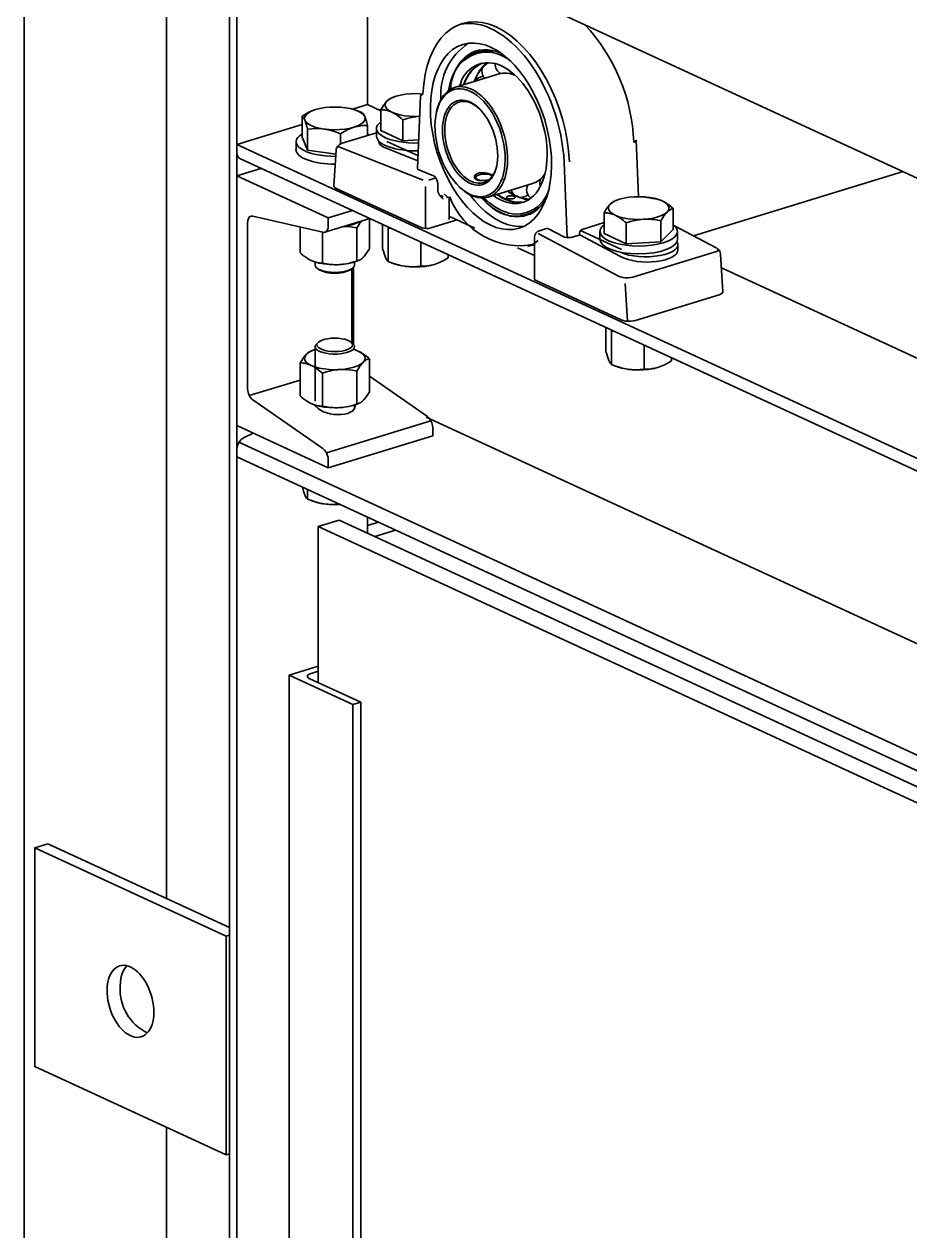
# Model space of a CAD drawing. Header units: millimetres. Extents: x -8400 to 8400, y -5940 to 5940.
# Drawn here: x 3358.5 to 3579.7, y 3245.5 to 3546.7 of the extents above; entities that cross this region are included whole.
import ezdxf

# ---------------------------------------------------------------- set-up
doc = ezdxf.new("R2010")
doc.units = ezdxf.units.MM
doc.layers.add('粗实线层', color=7, linetype='Continuous', lineweight=35)

msp = doc.modelspace()

# ---------------------------------------------------------------- linework, layer by layer
at = {"layer": '粗实线层', "linetype": 'Continuous', "lineweight": 35}
for points in [[(3358.493, 1285.787), (3358.493, 4866.968), (3391.124, 4876.938), (3444.236, 4852.438), (3440.497, 4851.295), (3444.236, 4852.438), (5462.492, 3921.43), (5515.604, 3896.93), (5482.974, 3886.961)], [(3444.236, 2019.891), (3444.236, 1271.256), (3411.605, 1261.286), (3411.605, 4842.468), (3410.313, 4843.064), (3409.946, 4843.293), (3409.764, 4843.552), (3409.781, 4843.819), (3409.997, 4844.074), (3410.394, 4844.296), (3432.959, 4853.718), (3433.439, 4854.012), (3433.607, 4854.352)], [(3409.747, 4843.663), (3409.747, 1262.481), (3409.893, 1262.163), (3410.313, 1261.883), (3411.605, 1261.286)], [(3394.038, 3739.247), (3394.038, 3328.418)], [(3442.557, 3572.405), (3902.669, 3360.158)], [(3444.236, 3571.606), (3444.236, 3526.617)], [(3472.237, 3540.308), (3470.235, 3539.192)], [(3468.189, 3531.573), (3468.715, 3532.84), (3469.342, 3533.976), (3470.063, 3534.968), (3470.871, 3535.807), (3471.758, 3536.485), (3472.715, 3536.993)], [(3468.289, 3531.604), (3468.827, 3532.867), (3469.466, 3533.996), (3470.201, 3534.977), (3471.023, 3535.802), (3471.925, 3536.462), (3472.896, 3536.949)], [(3474.284, 3537.093), (3473.254, 3536.242), (3472.34, 3535.166), (3471.555, 3533.88), (3470.909, 3532.404)], [(3477.107, 3534.298), (3466.002, 3530.906)], [(3473.127, 3536.278), (3472.248, 3535.115), (3471.507, 3533.811), (3470.967, 3532.562)], [(3481.07, 3533.973), (3480.041, 3534.324), (3479.029, 3534.497), (3478.047, 3534.488), (3477.106, 3534.298)], [(3450.802, 3528.531), (3450.305, 3528.342), (3449.908, 3528.155), (3449.714, 3528.035), (3449.518, 3527.896), (3449.32, 3527.734), (3449.122, 3527.55), (3449.073, 3527.5), (3449.023, 3527.449), (3448.998, 3527.423), (3448.973, 3527.396), (3448.948, 3527.37), (3448.923, 3527.342), (3448.824, 3527.232), (3448.726, 3527.115), (3448.53, 3526.869), (3448.335, 3526.604), (3447.948, 3526.025), (3447.565, 3525.388)], [(3457.402, 3523.73), (3456.085, 3523.694), (3454.772, 3523.745), (3453.502, 3523.88), (3452.314, 3524.097), (3451.244, 3524.387), (3450.325, 3524.742), (3449.584, 3525.152), (3449.044, 3525.605), (3448.722, 3526.085), (3448.627, 3526.579), (3448.761, 3527.072), (3449.122, 3527.55), (3449.698, 3527.995), (3450.471, 3528.397), (3451.419, 3528.742), (3452.511, 3529.02), (3453.715, 3529.222), (3454.995, 3529.344), (3456.553, 3529.377), (3458.096, 3529.289)], [(3458.094, 3529.237), (3457.642, 3529.014), (3457.473, 3528.724), (3456.689, 3510.697), (3456.783, 3510.5), (3457.069, 3510.331), (3460.688, 3508.901), (3461.028, 3508.686), (3461.337, 3508.33), (3461.584, 3507.869), (3461.743, 3507.351), (3461.798, 3506.831), (3461.798, 3505.445), (3461.8, 3505.345), (3461.806, 3505.246), (3461.816, 3505.15), (3461.83, 3505.056), (3461.846, 3504.963), (3461.866, 3504.872), (3461.878, 3504.827), (3461.89, 3504.783), (3461.903, 3504.739), (3461.916, 3504.695), (3461.979, 3504.527), (3462.05, 3504.369), (3462.131, 3504.219), (3462.22, 3504.077), (3462.268, 3504.01), (3462.317, 3503.943), (3462.367, 3503.878), (3462.419, 3503.815), (3462.526, 3503.693), (3462.637, 3503.576), (3462.751, 3503.464), (3462.867, 3503.355), (3462.926, 3503.301), (3462.985, 3503.248), (3463.014, 3503.222), (3463.044, 3503.195), (3463.059, 3503.182), (3463.074, 3503.169), (3463.089, 3503.155), (3463.103, 3503.142)], [(3429.295, 3520.502), (3429.124, 3521.16), (3428.951, 3521.761), (3428.864, 3522.036), (3428.777, 3522.294), (3428.733, 3522.415), (3428.688, 3522.532), (3428.678, 3522.56), (3428.667, 3522.588), (3428.656, 3522.616), (3428.644, 3522.643), (3428.622, 3522.697), (3428.6, 3522.75), (3428.505, 3523.244), (3428.639, 3523.737), (3429, 3524.213), (3429.576, 3524.659), (3430.349, 3525.061), (3431.296, 3525.406), (3430.867, 3525.264), (3430.44, 3525.102), (3430.013, 3524.919), (3429.588, 3524.717), (3429.376, 3524.608), (3429.164, 3524.496), (3429.058, 3524.438), (3428.952, 3524.379), (3428.846, 3524.319), (3428.741, 3524.258), (3428.321, 3524.007), (3427.905, 3523.743)], [(3430.68, 3525.196), (3430.648, 3525.183)], [(3431.296, 3525.406), (3432.389, 3525.684), (3433.594, 3525.887), (3434.874, 3526.008), (3436.19, 3526.044), (3437.503, 3525.993), (3438.773, 3525.858), (3439.961, 3525.642), (3441.031, 3525.352), (3441.95, 3524.996), (3442.691, 3524.586), (3443.231, 3524.133), (3443.553, 3523.653), (3443.649, 3523.159), (3443.514, 3522.666), (3443.153, 3522.189), (3442.577, 3521.743), (3441.804, 3521.342), (3440.857, 3520.996), (3441.287, 3521.117), (3441.72, 3521.216), (3441.774, 3521.227), (3441.828, 3521.238), (3441.882, 3521.248), (3441.936, 3521.258), (3442.043, 3521.277), (3442.151, 3521.294), (3442.365, 3521.325), (3442.577, 3521.352), (3443, 3521.39), (3443.42, 3521.41), (3443.835, 3521.415), (3444.248, 3521.406), (3444.077, 3522.065), (3443.904, 3522.666), (3443.817, 3522.941), (3443.73, 3523.198), (3443.642, 3523.435), (3443.553, 3523.653), (3443.531, 3523.704), (3443.509, 3523.753), (3443.498, 3523.778), (3443.487, 3523.802), (3443.476, 3523.826), (3443.465, 3523.848), (3443.421, 3523.938), (3443.377, 3524.021), (3443.289, 3524.173), (3443.202, 3524.303), (3443.029, 3524.507), (3442.859, 3524.646), (3442.012, 3524.99)], [(3440.497, 3525.51), (3444.236, 3526.652), (3447.579, 3525.11)], [(3442.013, 3524.99), (3441.473, 3525.196)], [(3453.085, 3517.62), (3447.565, 3520.166), (3447.565, 3525.388), (3447.903, 3525.369), (3448.245, 3525.335), (3448.331, 3525.324), (3448.418, 3525.311), (3448.503, 3525.298), (3448.589, 3525.284), (3448.762, 3525.252), (3448.935, 3525.216), (3449.281, 3525.128), (3449.627, 3525.021), (3449.976, 3524.892), (3450.325, 3524.742), (3450.675, 3524.57), (3451.027, 3524.375), (3451.071, 3524.349), (3451.115, 3524.323), (3451.159, 3524.296), (3451.203, 3524.27), (3451.291, 3524.215), (3451.378, 3524.159), (3451.552, 3524.045), (3451.726, 3523.926), (3452.07, 3523.676), (3452.411, 3523.411), (3452.749, 3523.133), (3453.085, 3522.843)], [(3461.513, 3524.936), (3461.442, 3524.609)], [(3472.299, 3525.489), (3471.254, 3526.352), (3470.182, 3526.975)], [(3429.295, 3515.28), (3429.295, 3520.502), (3430.301, 3520.618), (3431.316, 3520.671), (3431.828, 3520.67), (3432.342, 3520.65), (3432.86, 3520.608), (3433.38, 3520.545), (3432.193, 3520.76), (3431.122, 3521.051), (3430.203, 3521.407), (3429.463, 3521.817), (3428.923, 3522.269), (3428.6, 3522.75), (3428.511, 3522.945), (3428.424, 3523.118), (3428.336, 3523.269), (3428.249, 3523.399), (3428.077, 3523.604), (3427.905, 3523.743), (3427.905, 3518.521), (3429.295, 3515.28), (3436.346, 3514.271)], [(3457, 3517.857), (3453.085, 3517.62), (3453.085, 3522.843), (3454.148, 3523.167), (3455.221, 3523.43), (3455.761, 3523.534), (3456.305, 3523.621), (3457.255, 3523.72)], [(5429.862, 2583.777), (5429.862, 2585.675), (3411.605, 3516.682), (3427.906, 3521.663)], [(3437.466, 3519.333), (3437.881, 3519.597), (3438.301, 3519.848), (3438.407, 3519.91), (3438.513, 3519.969), (3438.619, 3520.028), (3438.724, 3520.086), (3438.936, 3520.198), (3439.148, 3520.306), (3439.574, 3520.508), (3440, 3520.691), (3440.427, 3520.855), (3440.857, 3520.996), (3439.764, 3520.718), (3438.56, 3520.516), (3437.28, 3520.394), (3435.963, 3520.359), (3434.65, 3520.409), (3433.38, 3520.545), (3433.511, 3520.525), (3433.641, 3520.504), (3433.706, 3520.494), (3433.771, 3520.483), (3433.836, 3520.471), (3433.901, 3520.459), (3434.161, 3520.408), (3434.42, 3520.353), (3434.935, 3520.226), (3435.446, 3520.08), (3436.461, 3519.736), (3437.466, 3519.333), (3437.466, 3516.782)], [(3446.522, 3519.616), (3437.902, 3516.983), (3437.569, 3516.861), (3437.265, 3516.689), (3436.969, 3516.449), (3436.716, 3516.154), (3436.553, 3515.876), (3436.455, 3515.572), (3436.439, 3515.432), (3436.438, 3515.288)], [(3444.237, 3519.305), (3444.447, 3519.175), (3444.643, 3519.042)], [(3444.248, 3521.406), (3444.248, 3518.921)], [(3446.522, 3520.688), (3446.522, 3518.738)], [(3411.605, 3516.682), (3411.605, 3514.785), (3411.713, 3514.052), (3412.025, 3513.466), (3412.506, 3513.091), (5429.848, 2582.505)], [(3426.4, 3517.352), (3426.4, 3515.402)], [(3436.774, 3516.232), (3437.071, 3516.085), (3458.121, 3507.766)], [(3456.772, 3512.61), (3448.867, 3515.734), (3448.233, 3516.025), (3447.726, 3516.347), (3447.358, 3516.693), (3447.134, 3517.056), (3447.059, 3517.431), (3447.059, 3517.545)], [(3456.828, 3513.906), (3449.102, 3517.47)], [(3466.639, 3497.86), (3460.036, 3495.843), (3459.456, 3495.727), (3458.802, 3495.704), (3458.175, 3495.777), (3457.669, 3495.934), (3436.43, 3505.731), (3436.11, 3505.92), (3435.917, 3506.132), (3435.86, 3506.355), (3436.406, 3515.251)], [(3417.634, 3510.725), (3411.605, 3508.883), (3411.605, 3446.494), (3434.444, 3435.958), (3460.548, 3443.934), (3460.548, 3445.834), (3460.484, 3446.517), (3460.3, 3447.203), (3460.008, 3447.839), (3459.632, 3448.374), (3459.203, 3448.766), (3444.71, 3458.812)], [(3494.139, 3493.443), (3493.354, 3512.198)], [(3578.039, 3509.909), (3525.647, 3493.902)], [(3440.472, 3500.19), (3434.444, 3498.348), (3411.605, 3508.883)], [(3459.579, 3507.784), (3461.341, 3508.323)], [(3475.458, 3509.046), (3475.403, 3509.072), (3475.323, 3509.108), (3475.238, 3509.144), (3475.148, 3509.18), (3475.054, 3509.215), (3475.006, 3509.233), (3474.956, 3509.25), (3474.906, 3509.267), (3474.855, 3509.284), (3474.75, 3509.318), (3474.643, 3509.35), (3474.533, 3509.381), (3474.42, 3509.411), (3474.391, 3509.418), (3474.362, 3509.426), (3474.333, 3509.433), (3474.304, 3509.44), (3474.245, 3509.454), (3474.186, 3509.467), (3474.068, 3509.493), (3473.948, 3509.517), (3473.827, 3509.538), (3473.704, 3509.559), (3473.643, 3509.567), (3473.581, 3509.576), (3473.519, 3509.584), (3473.457, 3509.591), (3473.333, 3509.604), (3473.21, 3509.614), (3473.088, 3509.621), (3472.966, 3509.625), (3472.846, 3509.627), (3472.726, 3509.625), (3472.666, 3509.623), (3472.607, 3509.62), (3472.549, 3509.617), (3472.491, 3509.613), (3472.378, 3509.601), (3472.267, 3509.586), (3472.159, 3509.569), (3472.054, 3509.547), (3472.002, 3509.536), (3471.952, 3509.523), (3471.927, 3509.516), (3471.902, 3509.509), (3471.877, 3509.502), (3471.853, 3509.495), (3471.758, 3509.464), (3471.668, 3509.429), (3471.582, 3509.393), (3471.501, 3509.353), (3471.424, 3509.31), (3471.352, 3509.265), (3471.284, 3509.217), (3471.223, 3509.167), (3471.167, 3509.115), (3471.117, 3509.062), (3471.072, 3509.006), (3471.032, 3508.95), (3471.023, 3508.935), (3471.015, 3508.921), (3471.007, 3508.906), (3470.999, 3508.891), (3470.984, 3508.862), (3470.971, 3508.833), (3470.949, 3508.773), (3470.934, 3508.714), (3470.924, 3508.654), (3470.921, 3508.593), (3470.921, 3508.564), (3470.923, 3508.534), (3470.927, 3508.504), (3470.932, 3508.474), (3470.946, 3508.415), (3470.966, 3508.357), (3470.993, 3508.301), (3471.025, 3508.247), (3471.063, 3508.193), (3471.107, 3508.141), (3471.131, 3508.116), (3471.157, 3508.091), (3471.184, 3508.066), (3471.213, 3508.043), (3471.273, 3507.997), (3471.339, 3507.955), (3471.41, 3507.914), (3471.487, 3507.877), (3471.568, 3507.842), (3471.653, 3507.809), (3471.743, 3507.781), (3471.837, 3507.755), (3471.933, 3507.732), (3472.035, 3507.712), (3472.061, 3507.708), (3472.087, 3507.704), (3472.114, 3507.699), (3472.14, 3507.695), (3472.194, 3507.688), (3472.248, 3507.681), (3472.359, 3507.671), (3472.471, 3507.663), (3472.586, 3507.658), (3472.703, 3507.656), (3472.762, 3507.656), (3472.822, 3507.656), (3472.883, 3507.658), (3472.944, 3507.66), (3473.065, 3507.665), (3473.187, 3507.673), (3473.31, 3507.683), (3473.433, 3507.696), (3473.556, 3507.71), (3473.68, 3507.727), (3473.711, 3507.731), (3473.742, 3507.736), (3473.773, 3507.74), (3473.804, 3507.745), (3473.865, 3507.755), (3473.925, 3507.765), (3474.115, 3507.799)], [(3471.445, 3508.807), (3471.137, 3508.546), (3470.975, 3508.359), (3470.921, 3508.163)], [(3475.423, 3508.825), (3475.296, 3508.912), (3475.141, 3508.993), (3474.658, 3509.158), (3474.067, 3509.262), (3473.421, 3509.296), (3472.777, 3509.256), (3472.192, 3509.148), (3471.719, 3508.979), (3471.399, 3508.765), (3471.261, 3508.526), (3471.318, 3508.282), (3471.564, 3508.055), (3471.978, 3507.865), (3472.522, 3507.73), (3473.149, 3507.661)], [(3474.361, 3503.546), (3485.466, 3506.939), (3486.351, 3507.307), (3487.171, 3507.849), (3487.914, 3508.558), (3488.57, 3509.424)], [(3458.731, 3495.707), (3458.731, 3506.157)], [(3462.377, 3503.865), (3462.761, 3503.853), (3463.159, 3503.613)], [(3467.061, 3506.219), (3467.303, 3505.988)], [(3483.356, 3496.295), (3481.984, 3496.225), (3480.574, 3496.369), (3479.137, 3496.726), (3477.687, 3497.292), (3476.313, 3498.018), (3474.95, 3498.921), (3473.61, 3499.995), (3472.304, 3501.228), (3471.042, 3502.614), (3469.835, 3504.139)], [(3483.33, 3502.25), (3482.252, 3502.137), (3481.138, 3502.203), (3479.999, 3502.447), (3478.847, 3502.867), (3477.693, 3503.458), (3476.548, 3504.214)], [(3483.455, 3502.388), (3482.378, 3502.249), (3481.263, 3502.292), (3480.119, 3502.516), (3478.962, 3502.92), (3477.801, 3503.498), (3476.649, 3504.244)], [(3479.27, 3505.045), (3480.63, 3504.182), (3481.999, 3503.555), (3483.359, 3503.174), (3484.688, 3503.043)], [(3479.403, 3504.886), (3480.382, 3504.311), (3482.22, 3503.441), (3484.089, 3502.895)], [(3464.605, 3503.496), (3464.605, 3498.018), (3464.676, 3498.375), (3464.87, 3498.571), (3465.136, 3498.553), (3471.08, 3495.811)], [(3506.073, 3502.617), (3505.676, 3502.43), (3505.481, 3502.31), (3505.285, 3502.17), (3505.088, 3502.008), (3504.89, 3501.824), (3504.84, 3501.774), (3504.79, 3501.723), (3504.766, 3501.698), (3504.741, 3501.671), (3504.716, 3501.644), (3504.691, 3501.617), (3504.592, 3501.506), (3504.494, 3501.39), (3504.297, 3501.144), (3504.102, 3500.879), (3503.715, 3500.3), (3503.333, 3499.663)], [(3506.57, 3502.806), (3506.073, 3502.617)], [(3510.763, 3503.618), (3511.313, 3503.641), (3511.86, 3503.642), (3512.403, 3503.621), (3512.944, 3503.582), (3514.016, 3503.448), (3515.08, 3503.252), (3515.418, 3503.233), (3515.76, 3503.199), (3515.846, 3503.188), (3515.932, 3503.175), (3516.018, 3503.162), (3516.104, 3503.148), (3516.277, 3503.116), (3516.449, 3503.08), (3516.795, 3502.992), (3517.142, 3502.885), (3517.49, 3502.757), (3517.839, 3502.607), (3518.19, 3502.433), (3518.542, 3502.239), (3518.586, 3502.213), (3518.63, 3502.187), (3518.674, 3502.16), (3518.718, 3502.133), (3518.806, 3502.079), (3518.893, 3502.023), (3519.067, 3501.909), (3519.24, 3501.79), (3519.584, 3501.54), (3519.925, 3501.275), (3520.264, 3500.997), (3520.599, 3500.706)], [(3517.387, 3502.797), (3517.362, 3502.806)], [(3434.444, 3435.958), (3434.444, 3437.859), (3434.38, 3438.541), (3434.196, 3439.227), (3433.903, 3439.863), (3433.528, 3440.398), (3433.099, 3440.79), (3415.606, 3452.915), (3415.177, 3453.307), (3414.801, 3453.842), (3414.509, 3454.478), (3414.325, 3455.164), (3414.261, 3455.846), (3414.261, 3497.08), (3414.325, 3497.704), (3414.509, 3498.22), (3414.801, 3498.587), (3415.177, 3498.776), (3415.606, 3498.771), (3433.099, 3494.758), (3433.528, 3494.753), (3433.903, 3494.942), (3434.196, 3495.309), (3434.38, 3495.824), (3434.444, 3496.448), (3434.444, 3498.348)], [(3433.588, 3494.769), (3444.799, 3498.195)], [(3444.71, 3498.167), (3444.71, 3490.659), (3444.327, 3490.023), (3443.941, 3489.443), (3443.746, 3489.179), (3443.549, 3488.932), (3443.451, 3488.816), (3443.352, 3488.705), (3443.327, 3488.678), (3443.302, 3488.651), (3443.277, 3488.625), (3443.253, 3488.599), (3443.202, 3488.548), (3443.153, 3488.498), (3442.955, 3488.314), (3442.758, 3488.152), (3442.562, 3488.012), (3442.367, 3487.893), (3441.98, 3487.71), (3441.596, 3487.592)], [(3482.537, 3499.073), (3485.073, 3499.274)], [(3508.853, 3491.895), (3503.333, 3494.441), (3503.333, 3499.663), (3503.671, 3499.644), (3504.013, 3499.609), (3504.099, 3499.598), (3504.185, 3499.587), (3504.271, 3499.573), (3504.357, 3499.559), (3504.53, 3499.527), (3504.702, 3499.491), (3505.048, 3499.403), (3505.395, 3499.296), (3505.744, 3499.168), (3506.093, 3499.017), (3506.443, 3498.845), (3506.795, 3498.65), (3506.839, 3498.624), (3506.883, 3498.598), (3506.927, 3498.571), (3506.971, 3498.544), (3507.058, 3498.49), (3507.146, 3498.434), (3507.32, 3498.32), (3507.493, 3498.201), (3507.837, 3497.951), (3508.179, 3497.686), (3508.516, 3497.408), (3508.853, 3497.117)], [(3517.485, 3497.639), (3517.869, 3498.276), (3518.256, 3498.856), (3518.451, 3499.12), (3518.647, 3499.366), (3518.844, 3499.593), (3519.043, 3499.799), (3519.092, 3499.848), (3519.142, 3499.894), (3519.167, 3499.917), (3519.191, 3499.94), (3519.216, 3499.962), (3519.241, 3499.984), (3519.34, 3500.068), (3519.438, 3500.146), (3519.635, 3500.286), (3519.83, 3500.406), (3520.216, 3500.588), (3520.599, 3500.706), (3520.599, 3495.484), (3517.485, 3492.416)], [(3427.443, 3496.055), (3427.443, 3489.616), (3427.782, 3489.324), (3428.123, 3489.042), (3428.209, 3488.974), (3428.295, 3488.907), (3428.382, 3488.841), (3428.467, 3488.775), (3428.64, 3488.648), (3428.812, 3488.525), (3429.159, 3488.293), (3429.506, 3488.081), (3429.854, 3487.888), (3430.203, 3487.716), (3430.554, 3487.565), (3430.905, 3487.436), (3430.949, 3487.421), (3430.994, 3487.407), (3431.038, 3487.393), (3431.081, 3487.379), (3431.169, 3487.353), (3431.256, 3487.328), (3431.431, 3487.282), (3431.604, 3487.24), (3431.948, 3487.173), (3432.289, 3487.123), (3432.627, 3487.09), (3432.963, 3487.07)], [(3432.963, 3494.788), (3432.963, 3487.07), (3434.026, 3486.874), (3435.099, 3486.741), (3435.64, 3486.701), (3436.183, 3486.681), (3436.73, 3486.682), (3437.28, 3486.704), (3437.417, 3486.713), (3437.555, 3486.723), (3437.623, 3486.729), (3437.692, 3486.735), (3437.761, 3486.741), (3437.83, 3486.748), (3438.104, 3486.778), (3438.378, 3486.813), (3438.922, 3486.9), (3439.463, 3487.005), (3440.535, 3487.268), (3441.596, 3487.592), (3441.596, 3495.852), (3440.533, 3496.048), (3439.46, 3496.181), (3438.92, 3496.221), (3438.376, 3496.241), (3438.372, 3496.241)], [(3442.403, 3497.462), (3441.695, 3497.119), (3440.857, 3496.82), (3439.907, 3496.573), (3438.868, 3496.382)], [(3442.764, 3497.588), (3442.757, 3497.579), (3442.561, 3497.333), (3442.366, 3497.068), (3441.979, 3496.489), (3441.596, 3495.852)], [(3448.027, 3496.705), (3448.027, 3490.743), (3448.198, 3490.084), (3448.371, 3489.483), (3448.458, 3489.207), (3448.545, 3488.95), (3448.633, 3488.713), (3448.722, 3488.495), (3448.744, 3488.444), (3448.766, 3488.395), (3448.777, 3488.371), (3448.788, 3488.347), (3448.799, 3488.323), (3448.81, 3488.299), (3448.854, 3488.21), (3448.898, 3488.126), (3448.986, 3487.976), (3449.073, 3487.845), (3449.246, 3487.64), (3449.416, 3487.502)], [(3449.416, 3495.762), (3449.328, 3496.111)], [(3449.944, 3495.83), (3449.416, 3495.762), (3449.416, 3487.502), (3450.423, 3487.098), (3451.438, 3486.754), (3451.95, 3486.609), (3452.464, 3486.482), (3452.981, 3486.376), (3453.502, 3486.29), (3454.772, 3486.155), (3456.085, 3486.104), (3457.402, 3486.14), (3458.682, 3486.261), (3459.886, 3486.464), (3460.979, 3486.742)], [(3497.234, 3494.098), (3497.218, 3494.495), (3497.288, 3494.919), (3497.515, 3495.283), (3497.837, 3495.49), (3503.333, 3497.169)], [(3497.427, 3495.178), (3507.688, 3490.445)], [(3502.29, 3494.963), (3502.29, 3493.013)], [(3532.39, 3489.232), (3532.4, 3489.325), (3532.401, 3489.417), (3532.342, 3489.732), (3532.212, 3490.031), (3532.063, 3490.271), (3531.887, 3490.486), (3531.685, 3490.67), (3531.462, 3490.827), (3531.395, 3490.867), (3531.326, 3490.905), (3520.765, 3496.474)], [(3521.642, 3493.013), (3521.642, 3494.963)], [(3457.587, 3492.295), (3457.587, 3486.333), (3456.583, 3486.217), (3455.568, 3486.164), (3455.057, 3486.164), (3454.541, 3486.185), (3454.283, 3486.203), (3454.023, 3486.227), (3453.958, 3486.233), (3453.893, 3486.241), (3453.828, 3486.248), (3453.762, 3486.256), (3453.632, 3486.272), (3453.502, 3486.29), (3452.057, 3486.567), (3450.802, 3486.953), (3450.263, 3487.158)], [(3484.204, 3491.181), (3485.589, 3491.835), (3486.889, 3492.704)], [(3486.839, 3494.456), (3506.961, 3483.845), (3507.442, 3483.648), (3508.023, 3483.505), (3508.663, 3483.424), (3509.32, 3483.414), (3509.95, 3483.473), (3510.509, 3483.598), (3531.393, 3489.978), (3531.763, 3490.119), (3532.05, 3490.29)], [(3464.37, 3489.167), (3464.37, 3488.405), (3463.954, 3488.141), (3463.534, 3487.89), (3463.429, 3487.829), (3463.323, 3487.769), (3463.217, 3487.71), (3463.111, 3487.652), (3462.899, 3487.54), (3462.687, 3487.432), (3462.262, 3487.23), (3461.836, 3487.047), (3461.408, 3486.884), (3460.979, 3486.742), (3460.548, 3486.621), (3460.116, 3486.522), (3460.062, 3486.511), (3460.007, 3486.5), (3459.953, 3486.49), (3459.899, 3486.48), (3459.792, 3486.461), (3459.685, 3486.444), (3459.471, 3486.413), (3459.258, 3486.387), (3458.835, 3486.349), (3458.416, 3486.328), (3458, 3486.323), (3457.587, 3486.333)], [(3485.972, 3488.942), (3481.684, 3490.92)], [(3484.864, 3491.358), (3485.972, 3491.697)], [(3521.758, 3490.405), (3521.758, 3491.683)], [(3441.97, 3487.706), (3441.473, 3487.516), (3440.567, 3487.221), (3439.549, 3486.984), (3438.444, 3486.81), (3437.28, 3486.704), (3435.963, 3486.668), (3434.65, 3486.719), (3433.38, 3486.854), (3432.193, 3487.07), (3431.122, 3487.361), (3430.203, 3487.716)], [(3430.656, 3487.525), (3430.68, 3487.516)], [(3431.154, 3487.351), (3431.154, 3486.614)], [(3440.365, 3485.685), (3440.365, 3467.133)], [(3440.777, 3466.754), (3440.777, 3486.065)], [(3441, 3486.614), (3441, 3487.351)], [(3461.595, 3486.953), (3461.627, 3486.965)], [(3620.203, 3445.48), (3532.629, 3485.877)], [(3509.164, 3472.567), (3508.619, 3481.967)], [(3503.795, 3470.98), (3503.795, 3465.018), (3503.966, 3464.358), (3504.138, 3463.758), (3504.226, 3463.482), (3504.313, 3463.225), (3504.401, 3462.987), (3504.49, 3462.77), (3504.511, 3462.719), (3504.534, 3462.67), (3504.545, 3462.645), (3504.556, 3462.621), (3504.567, 3462.598), (3504.578, 3462.575), (3504.622, 3462.485), (3504.666, 3462.401), (3504.754, 3462.25), (3504.841, 3462.12), (3505.013, 3461.916), (3505.184, 3461.776)], [(3505.184, 3470.037), (3505.095, 3470.386)], [(3505.712, 3470.105), (3505.184, 3470.037), (3505.184, 3461.776), (3506.19, 3461.373), (3507.206, 3461.029), (3507.717, 3460.884), (3508.232, 3460.757), (3508.749, 3460.651), (3509.269, 3460.565), (3510.539, 3460.429), (3511.852, 3460.379), (3513.169, 3460.415), (3514.449, 3460.536), (3515.654, 3460.738), (3516.746, 3461.017)], [(3427.443, 3462.159), (3427.827, 3462.796), (3428.214, 3463.375), (3428.409, 3463.64), (3428.605, 3463.886), (3428.802, 3464.113), (3429, 3464.319), (3429.05, 3464.367), (3429.1, 3464.414), (3429.124, 3464.437), (3429.149, 3464.46), (3429.174, 3464.482), (3429.199, 3464.504), (3429.298, 3464.588), (3429.396, 3464.666), (3429.593, 3464.806), (3429.788, 3464.926), (3430.184, 3465.112)], [(3431.154, 3465.467), (3430.269, 3465.131), (3429.544, 3464.745), (3429, 3464.319), (3428.639, 3463.842), (3428.505, 3463.35), (3428.6, 3462.856), (3428.923, 3462.375), (3429.463, 3461.923), (3430.203, 3461.513), (3431.122, 3461.157), (3432.193, 3460.866), (3433.38, 3460.651), (3434.65, 3460.515), (3435.963, 3460.464), (3437.28, 3460.5), (3438.56, 3460.621), (3439.764, 3460.824), (3440.857, 3461.102), (3441.804, 3461.447), (3442.577, 3461.849), (3443.153, 3462.295), (3443.514, 3462.772), (3443.649, 3463.264), (3443.553, 3463.758), (3443.231, 3464.239), (3442.691, 3464.691), (3441.95, 3465.101), (3441.497, 3465.292), (3441, 3465.467)], [(3430.68, 3465.302), (3430.181, 3465.111)], [(3431.154, 3466.204), (3431.154, 3452.64)], [(3432.026, 3467.334), (3431.576, 3466.952), (3431.281, 3466.621), (3431.157, 3466.275), (3431.21, 3465.926), (3431.436, 3465.587), (3431.828, 3465.271), (3432.372, 3464.987), (3433.049, 3464.747), (3433.833, 3464.559), (3434.698, 3464.43), (3435.611, 3464.364), (3436.542, 3464.364), (3437.456, 3464.43), (3438.32, 3464.559), (3439.105, 3464.747), (3439.781, 3464.987), (3440.325, 3465.271), (3440.717, 3465.587), (3440.943, 3465.926), (3440.996, 3466.275), (3440.872, 3466.621), (3440.578, 3466.952), (3440.127, 3467.334)], [(3440.777, 3465.523), (3441.253, 3465.38), (3441.601, 3465.252), (3441.95, 3465.101), (3442.301, 3464.929), (3442.653, 3464.734), (3442.697, 3464.708), (3442.741, 3464.682), (3442.784, 3464.656), (3442.828, 3464.629), (3442.916, 3464.574), (3443.003, 3464.519), (3443.177, 3464.404), (3443.351, 3464.285), (3443.694, 3464.035), (3444.036, 3463.771), (3444.374, 3463.492), (3444.71, 3463.201)], [(3441.497, 3465.292), (3441.473, 3465.302)], [(3513.355, 3466.57), (3513.355, 3460.608), (3512.351, 3460.492), (3511.336, 3460.439), (3510.824, 3460.44), (3510.309, 3460.46), (3510.05, 3460.478), (3509.79, 3460.501), (3509.726, 3460.509), (3509.661, 3460.515), (3509.595, 3460.523), (3509.53, 3460.531), (3509.4, 3460.547), (3509.269, 3460.565), (3507.825, 3460.841), (3506.57, 3461.227), (3506.03, 3461.433)], [(3432.963, 3451.352), (3432.627, 3451.371), (3432.289, 3451.405), (3431.948, 3451.454), (3431.604, 3451.522), (3431.431, 3451.563), (3431.256, 3451.609), (3431.169, 3451.634), (3431.081, 3451.661), (3431.038, 3451.674), (3430.994, 3451.688), (3430.949, 3451.703), (3430.905, 3451.718), (3430.554, 3451.847), (3430.203, 3451.998), (3429.854, 3452.17), (3429.506, 3452.363), (3429.159, 3452.575), (3428.812, 3452.807), (3428.64, 3452.93), (3428.467, 3453.057), (3428.382, 3453.122), (3428.295, 3453.189), (3428.209, 3453.256), (3428.123, 3453.324), (3427.782, 3453.605), (3427.443, 3453.898), (3427.443, 3462.159), (3427.782, 3462.139), (3428.123, 3462.105), (3428.209, 3462.094), (3428.295, 3462.081), (3428.382, 3462.069), (3428.467, 3462.054), (3428.64, 3462.022), (3428.812, 3461.986), (3429.159, 3461.898), (3429.506, 3461.791), (3429.854, 3461.663), (3430.203, 3461.513), (3430.554, 3461.34), (3430.905, 3461.145), (3430.949, 3461.119), (3430.994, 3461.093), (3431.038, 3461.066), (3431.081, 3461.039), (3431.169, 3460.985), (3431.256, 3460.929), (3431.431, 3460.815), (3431.604, 3460.696), (3431.948, 3460.446), (3432.289, 3460.181), (3432.627, 3459.903), (3432.963, 3459.612)], [(3520.137, 3463.441), (3520.137, 3462.68), (3519.722, 3462.416), (3519.302, 3462.164), (3519.196, 3462.104), (3519.091, 3462.044), (3518.985, 3461.985), (3518.879, 3461.927), (3518.667, 3461.815), (3518.455, 3461.707), (3518.03, 3461.504), (3517.603, 3461.322), (3517.175, 3461.159), (3516.746, 3461.017), (3516.315, 3460.896), (3515.884, 3460.797), (3515.829, 3460.786), (3515.775, 3460.775), (3515.721, 3460.765), (3515.667, 3460.755), (3515.56, 3460.736), (3515.452, 3460.718), (3515.238, 3460.687), (3515.025, 3460.661), (3514.602, 3460.623), (3514.183, 3460.603), (3513.768, 3460.598), (3513.355, 3460.608)], [(3441.596, 3451.873), (3441.596, 3460.134)], [(3517.362, 3461.227), (3517.395, 3461.24)], [(3427.444, 3457.875), (3414.722, 3453.988)], [(3430.203, 3451.998), (3431.122, 3451.642), (3432.193, 3451.352), (3433.38, 3451.136), (3434.65, 3451), (3435.963, 3450.95), (3437.28, 3450.986), (3438.444, 3451.092), (3439.549, 3451.266), (3440.567, 3451.503), (3441.473, 3451.798), (3441.97, 3451.988)], [(3430.656, 3451.807), (3430.68, 3451.798)], [(3441, 3451.853), (3441.121, 3451.393), (3441.073, 3450.945), (3440.857, 3450.524), (3440.479, 3450.146), (3439.953, 3449.821), (3439.297, 3449.562), (3438.531, 3449.377), (3437.684, 3449.272), (3436.782, 3449.251), (3435.856, 3449.315), (3434.938, 3449.461), (3434.058, 3449.685), (3433.247, 3449.978), (3432.53, 3450.332), (3431.933, 3450.733), (3431.476, 3451.169), (3431.173, 3451.626)], [(3441, 3450.759), (3441, 3451.632)], [(3460.087, 3447.693), (3433.982, 3439.717)], [(3458.919, 3448.598), (4426.231, 3002.383)], [(3415.693, 3444.608), (3413.26, 3443.409), (3412.732, 3443.055), (3412.27, 3442.552), (3411.911, 3441.941), (3411.683, 3441.27), (3411.605, 3440.592), (3411.605, 3438.695), (5429.862, 2507.687), (5429.862, 2509.585)], [(3412.133, 3442.351), (5430.389, 2511.343)], [(3429.295, 3428.171), (3429.124, 3428.31), (3428.951, 3428.515), (3428.864, 3428.645), (3428.776, 3428.797), (3428.688, 3428.969), (3428.6, 3429.165), (3428.578, 3429.217), (3428.556, 3429.271), (3428.545, 3429.298), (3428.534, 3429.326), (3428.523, 3429.354), (3428.511, 3429.382), (3428.467, 3429.499), (3428.424, 3429.62), (3428.336, 3429.878), (3428.249, 3430.154), (3427.976, 3431.134)], [(3437.057, 3426.948), (3435.444, 3426.833), (3434.932, 3426.834), (3434.418, 3426.855), (3433.901, 3426.896), (3433.38, 3426.96), (3433.25, 3426.979), (3433.12, 3427), (3433.055, 3427.011), (3432.99, 3427.022), (3432.924, 3427.033), (3432.859, 3427.045), (3432.599, 3427.096), (3432.341, 3427.152), (3431.826, 3427.279), (3431.314, 3427.425), (3430.299, 3427.768), (3429.295, 3428.171), (3429.295, 3430.535)], [(3430.139, 3427.828), (3430.68, 3427.622), (3431.935, 3427.236), (3433.38, 3426.96), (3434.676, 3426.823), (3436.017, 3426.774), (3437.36, 3426.815)], [(3902.669, 3204.184), (3431.926, 3421.334), (3437.148, 3422.929), (3901.648, 3208.658)], [(3444.236, 3423.602), (3444.236, 3419.63)], [(3431.926, 3421.334), (3431.926, 3382.34)], [(3446.994, 3422.377), (3444.236, 3421.534)], [(3451.243, 3420.417), (3446.05, 3418.83)], [(3431.926, 3386.413), (3424.658, 3384.192), (3440.591, 3376.842), (3442.549, 3377.44), (3429.802, 3383.32), (3429.456, 3383.531), (3429.268, 3383.768), (3429.249, 3384.015), (3429.401, 3384.256), (3429.714, 3384.474), (3430.167, 3384.653), (3431.926, 3385.191)], [(3424.658, 3384.192), (3424.658, 3111.236), (3440.591, 3103.886)], [(3442.549, 3377.44), (3442.549, 3104.484), (3440.591, 3103.886), (3440.591, 3376.842)], [(3361.149, 3341.089), (3364.412, 3342.086), (3409.747, 3321.174)], [(3408.95, 3319.039), (3409.747, 3319.283)], [(3394.038, 3271.287), (3394.038, 2860.515)], [(3408.95, 3264.448), (3409.747, 3264.692)]]:
    msp.add_lwpolyline(points, dxfattribs=at)
for points in [[(3511.934, 3503.638), (3511.345, 3517.732), (3511.187, 3517.483), (3510.724, 3517.27, 0.1802571), (3498.536, 3546.583)], [(3463.452, 3504.247), (3463.466, 3504.241), (3463.523, 3504.208), (3463.613, 3504.141), (3463.729, 3504.032), (3463.855, 3503.887), (3463.959, 3503.747), (3464.069, 3503.579), (3464.338, 3503.471), (3464.835, 3503.555, 0.3684547), (3485.972, 3491.77)], [(3473.31, 3503.347), (3474.737, 3502.078), (3476.203, 3501.034), (3477.687, 3500.226, 0.4970891), (3489.665, 3506.064)], [(3482.067, 3503.531, 0.126129), (3483.319, 3503.588, 0.1104894), (3484.277, 3504.133)], [(3488.812, 3503.046, -0.4183816), (3477.687, 3499.632), (3476.411, 3500.309), (3475.146, 3501.157), (3473.904, 3502.168), (3472.696, 3503.334)], [(3532.412, 3489.297), (3532.957, 3479.903), (3532.858, 3479.619), (3532.539, 3479.359), (3532.029, 3479.147), (3511.145, 3472.767), (3510.584, 3472.637), (3509.952, 3472.567), (3509.292, 3472.56), (3508.65, 3472.618), (3508.069, 3472.736), (3507.588, 3472.907), (3486.35, 3482.704), (3486.069, 3482.891), (3485.972, 3483.103), (3485.972, 3493.552, -0.3297833), (3487.163, 3495.162), (3488.925, 3495.7), (3489.187, 3495.72), (3489.464, 3495.627), (3493.083, 3493.718), (3493.477, 3493.564), (3493.96, 3493.463), (3494.485, 3493.427), (3495, 3493.458), (3495.455, 3493.554), (3497.234, 3494.098), (3507.453, 3488.708)], [(3431.576, 3485.865), (3432.026, 3485.483, 0.2449936), (3440.127, 3485.483), (3440.578, 3485.865)], [(3384.114, 3311.668), (3383.542, 3310.918), (3383.081, 3309.999), (3382.745, 3308.932), (3382.539, 3307.743), (3382.47, 3306.461, 0.3016713), (3389.248, 3294.866)]]:
    msp.add_lwpolyline(points, format="xyb", dxfattribs=at)
for points in [[(3479.221, 3503.22), (3479.29, 3503.191), (3479.365, 3503.166), (3479.406, 3503.155), (3479.448, 3503.145), (3479.47, 3503.14), (3479.492, 3503.135), (3479.514, 3503.13), (3479.537, 3503.126), (3479.63, 3503.112), (3479.726, 3503.101), (3479.751, 3503.099), (3479.776, 3503.097), (3479.801, 3503.095), (3479.827, 3503.094), (3479.878, 3503.092), (3479.929, 3503.091), (3480.031, 3503.092), (3480.134, 3503.096), (3480.161, 3503.097), (3480.186, 3503.1), (3480.212, 3503.102), (3480.237, 3503.104), (3480.287, 3503.109), (3480.337, 3503.115), (3480.386, 3503.122), (3480.434, 3503.13), (3480.458, 3503.134), (3480.482, 3503.139), (3480.505, 3503.143), (3480.528, 3503.148), (3480.617, 3503.169), (3480.699, 3503.191), (3480.739, 3503.204), (3480.777, 3503.217), (3480.794, 3503.224), (3480.812, 3503.231), (3480.83, 3503.238), (3480.846, 3503.245), (3480.908, 3503.274), (3480.961, 3503.306), (3480.973, 3503.314), (3480.985, 3503.322), (3480.996, 3503.331), (3481.006, 3503.339), (3481.025, 3503.356), (3481.041, 3503.373), (3481.067, 3503.407), (3481.082, 3503.443), (3481.086, 3503.461), (3481.088, 3503.479), (3481.087, 3503.497), (3481.083, 3503.515), (3481.077, 3503.533), (3481.069, 3503.551), (3481.058, 3503.569), (3481.044, 3503.587), (3481.01, 3503.621), (3480.966, 3503.655), (3480.954, 3503.663), (3480.941, 3503.671), (3480.928, 3503.68), (3480.914, 3503.687), (3480.884, 3503.703), (3480.852, 3503.719), (3480.783, 3503.747), (3480.707, 3503.775), (3480.687, 3503.781), (3480.666, 3503.787), (3480.645, 3503.793), (3480.624, 3503.799), (3480.581, 3503.81), (3480.536, 3503.821), (3480.491, 3503.831), (3480.443, 3503.84), (3480.419, 3503.844), (3480.395, 3503.848), (3480.371, 3503.852), (3480.346, 3503.855), (3480.246, 3503.868), (3480.144, 3503.877), (3480.093, 3503.879), (3480.041, 3503.881), (3480.015, 3503.882), (3479.99, 3503.882), (3479.964, 3503.882), (3479.938, 3503.882), (3479.836, 3503.879), (3479.736, 3503.872), (3479.711, 3503.87), (3479.687, 3503.867), (3479.662, 3503.864), (3479.639, 3503.861), (3479.591, 3503.854), (3479.545, 3503.846), (3479.457, 3503.827), (3479.373, 3503.804), (3479.353, 3503.798), (3479.334, 3503.791), (3479.315, 3503.785), (3479.296, 3503.778), (3479.26, 3503.764), (3479.227, 3503.749), (3479.195, 3503.733), (3479.165, 3503.717), (3479.136, 3503.7), (3479.111, 3503.682), (3479.066, 3503.645), (3479.031, 3503.606), (3479.017, 3503.586), (3479.006, 3503.565), (3478.996, 3503.545), (3478.99, 3503.524), (3478.985, 3503.483), (3478.989, 3503.442), (3478.992, 3503.431), (3478.995, 3503.421), (3478.999, 3503.411), (3479.003, 3503.401), (3479.015, 3503.381), (3479.028, 3503.361), (3479.044, 3503.342), (3479.062, 3503.323), (3479.072, 3503.313), (3479.083, 3503.304), (3479.094, 3503.296), (3479.106, 3503.286), (3479.159, 3503.252)], [(3519.043, 3499.799), (3518.467, 3499.353), (3517.694, 3498.952), (3516.746, 3498.606), (3515.654, 3498.329), (3514.449, 3498.126), (3513.169, 3498.005), (3511.852, 3497.969), (3510.539, 3498.02), (3509.269, 3498.155), (3508.082, 3498.371), (3507.012, 3498.662), (3506.093, 3499.017), (3505.352, 3499.427), (3504.812, 3499.879), (3504.49, 3500.36), (3504.394, 3500.854), (3504.529, 3501.348), (3504.89, 3501.824), (3505.465, 3502.27), (3506.239, 3502.672), (3507.186, 3503.017), (3508.279, 3503.295), (3509.483, 3503.498), (3510.763, 3503.618), (3512.08, 3503.654), (3513.393, 3503.604), (3514.663, 3503.468), (3515.85, 3503.252), (3516.92, 3502.962), (3517.839, 3502.607), (3518.58, 3502.196), (3519.12, 3501.744), (3519.443, 3501.263), (3519.538, 3500.769), (3519.403, 3500.276)], [(3513.169, 3498.005), (3513.307, 3498.013), (3513.444, 3498.019), (3513.513, 3498.022), (3513.582, 3498.024), (3513.651, 3498.025), (3513.72, 3498.027), (3513.994, 3498.03), (3514.267, 3498.028), (3514.812, 3498.008), (3515.352, 3497.968), (3516.425, 3497.834), (3517.485, 3497.639), (3517.485, 3492.416), (3508.853, 3491.895), (3508.853, 3497.117), (3509.916, 3497.442), (3510.989, 3497.704), (3511.529, 3497.809), (3512.072, 3497.895), (3512.619, 3497.961)], [(3432.963, 3459.612), (3432.963, 3451.352), (3434.026, 3451.156), (3435.099, 3451.022), (3435.64, 3450.983), (3436.183, 3450.963), (3436.73, 3450.963), (3437.28, 3450.986), (3437.417, 3450.995), (3437.555, 3451.005), (3437.623, 3451.011), (3437.692, 3451.017), (3437.761, 3451.023), (3437.83, 3451.03), (3438.104, 3451.06), (3438.378, 3451.095), (3438.922, 3451.182), (3439.463, 3451.287), (3440.535, 3451.55), (3441.596, 3451.873), (3441.98, 3451.991), (3442.367, 3452.174), (3442.562, 3452.294), (3442.758, 3452.434), (3442.955, 3452.596), (3443.153, 3452.78), (3443.202, 3452.83), (3443.253, 3452.881), (3443.277, 3452.906), (3443.302, 3452.933), (3443.327, 3452.96), (3443.352, 3452.987), (3443.451, 3453.098), (3443.549, 3453.214), (3443.746, 3453.46), (3443.941, 3453.725), (3444.327, 3454.304), (3444.71, 3454.941), (3444.71, 3463.201), (3444.326, 3463.084), (3443.939, 3462.901), (3443.745, 3462.781), (3443.549, 3462.641), (3443.352, 3462.479), (3443.153, 3462.295), (3443.103, 3462.245), (3443.054, 3462.194), (3443.029, 3462.168), (3443.004, 3462.141), (3442.979, 3462.115), (3442.955, 3462.088), (3442.856, 3461.977), (3442.757, 3461.861), (3442.561, 3461.614), (3442.366, 3461.35), (3441.979, 3460.771), (3441.596, 3460.134), (3440.533, 3460.329), (3439.46, 3460.463), (3438.92, 3460.503), (3438.376, 3460.523), (3437.829, 3460.522), (3437.28, 3460.5), (3437.142, 3460.491), (3437.005, 3460.481), (3436.936, 3460.475), (3436.867, 3460.469), (3436.798, 3460.462), (3436.729, 3460.456), (3436.455, 3460.426), (3436.181, 3460.39), (3435.637, 3460.304), (3435.097, 3460.199), (3434.024, 3459.936)], [(3408.95, 3319.039), (3361.149, 3341.089), (3361.149, 3286.498), (3408.95, 3264.448)]]:
    msp.add_lwpolyline(points, close=True, dxfattribs=at)
for centre, radius, start, end in [((3477.94, 3529.114), 15.409, 123.6196, 184.56435), ((3474.48, 3530.585), 9.524, 72.79559, 180.82781), ((3474.03, 3530.706), 9.014, 47.67708, 181.40904), ((3474.382, 3529.873), 7.215, 62.73705, 168.55455), ((3475.352, 3534.965), 2.524, 130.23816, 224.11783), ((3478.669, 3536.689), 2.525, 176.50602, 244.21316), ((3478.667, 3536.692), 2.528, 294.77305, 307.95098), ((3473.136, 3531.117), 2.524, 88.46628, 148.75432), ((3486.486, 3505.314), 2.551, 69.73351, 76.14518), ((3489.811, 3507.064), 2.524, 153.88433, 198.61508), ((3489.82, 3507.049), 2.541, 120.64858, 124.52593), ((3482.581, 3506.002), 2.524, 195.77993, 236.42203), ((3486.494, 3505.34), 2.524, 150.53327, 234.40887), ((3481.186, 3508.016), 9.219, 210.47987, 323.87699)]:
    msp.add_arc(centre, radius, start, end, dxfattribs=at)
for centre, major_axis, ratio, start_param, end_param in [((3476.382, 3519.119), (-8.482, 27.762), 0.5850176, 4.2936911, 7.310187), ((3475.072, 3518.71), (-8.477, 27.774), 0.5851138, 4.3027352, 6.2430542), ((3477.696, 3519.495), (-6.28, 20.544), 0.5846524, 5.8007319, 7.1410816), ((3477.687, 3519.519), (-5.286, 17.303), 0.5850258, 2.4828071, 5.8019796), ((3470.198, 3517.186), (-4.199, 13.723), 0.5840884, 5.8023643, 7.0875285), ((3470.182, 3517.226), (-3.074, 10.063), 0.5850547, 5.801921, 10.2306112), ((3470.182, 3517.226), (-4.179, 13.679), 0.5850388, 2.3358586, 5.8018924), ((3456.201, 3520.689), (9.705, 0.001), 0.375405, 2.6730954, 4.7914133), ((3436.081, 3517.353), (9.667, 0.001), 0.3753398, 2.5765078, 4.736229), ((3456.223, 3518.748), (9.712, 0.01), 0.3754723, 3.1416768, 4.7797919), ((3436.039, 3515.391), (-9.658, 0.012), 0.3756307, 0.000142, 1.5872303), ((3511.966, 3494.963), (-9.669, 0), 0.3754558, 5.8146655, 9.8931824), ((3511.966, 3493.014), (9.687, 0), 0.3755504, 3.1418768, 6.2826775), ((3513.7, 3491.684), (-8.061, 0.002), 0.3755724, 0.6838594, 3.3883295), ((3513.7, 3490.619), (-8.052, 0.256), 0.4075777, 0.6968008, 3.154276), ((3436.077, 3486.614), (4.923, 0), 0.375622, 3.1420235, 6.2824652)]:
    msp.add_ellipse(centre, major_axis=major_axis, ratio=ratio, start_param=start_param, end_param=end_param, dxfattribs=at)
for centre, major_axis, ratio in [((3475.076, 3518.721), (-7.006, 22.931), 0.5850531), ((3469.855, 3517.126), (-4.055, 13.273), 0.5850259), ((3469.855, 3517.126), (-3.195, 10.458), 0.5850618), ((3436.077, 3466.66), (4.459, 0), 0.3754095), ((3385.049, 3302.769), (-2.705, 8.854), 0.5850413)]:
    msp.add_ellipse(centre, major_axis=major_axis, ratio=ratio, dxfattribs=at)

doc.saveas('drawing.dxf')
